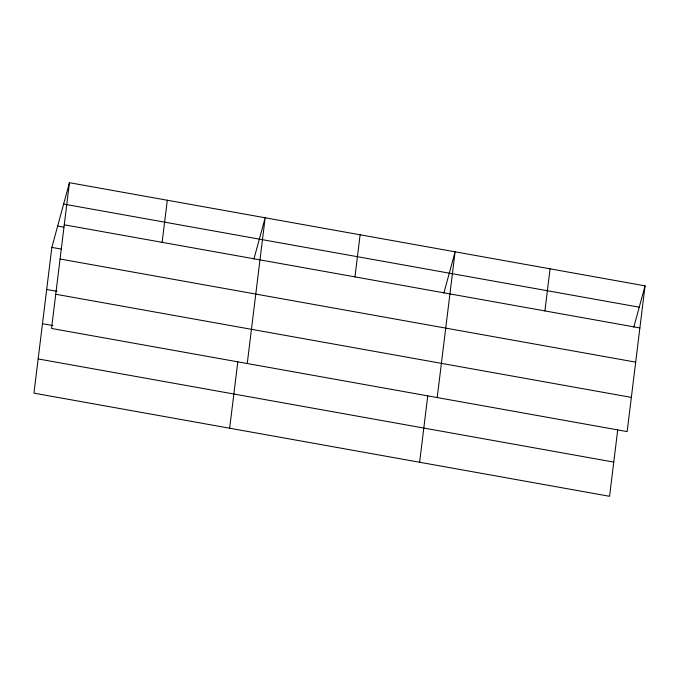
<?xml version="1.0" encoding="UTF-8"?>
<svg xmlns="http://www.w3.org/2000/svg" width="679" height="679" viewBox="0 0 679 679"><rect width="100%" height="100%" fill="white"/><g stroke="black" fill="none" stroke-linecap="round" stroke-linejoin="round"><path stroke-width="1.02" d="M69.436 182.702L51.545 328.458L627.15 431.598L645.05 285.851L69.436 182.702L51.85 247.402L33.95 393.149L609.564 496.298L617.703 429.96M162.128 242.335L167.289 200.237M229.655 428.22L237.803 361.882M247.249 363.52L265.149 217.772L253.904 259.123M354.956 276.888L360.125 234.79M419.614 462.263L427.753 395.916M437.2 397.563L455.1 251.807L443.854 293.158M544.906 310.923L550.075 268.825M633.804 327.193L645.05 285.851M63.631 204.056L639.245 307.197M64.267 224.8L639.881 327.94M57.656 226.048L63.894 227.168M51.85 247.402L61.212 249.083M60.075 259.005L635.68 362.145M46.681 289.492L57.087 291.359M55.746 294.245L631.351 397.393M42.48 323.705L52.886 325.564M38.151 358.945L613.765 462.093"/></g></svg>
